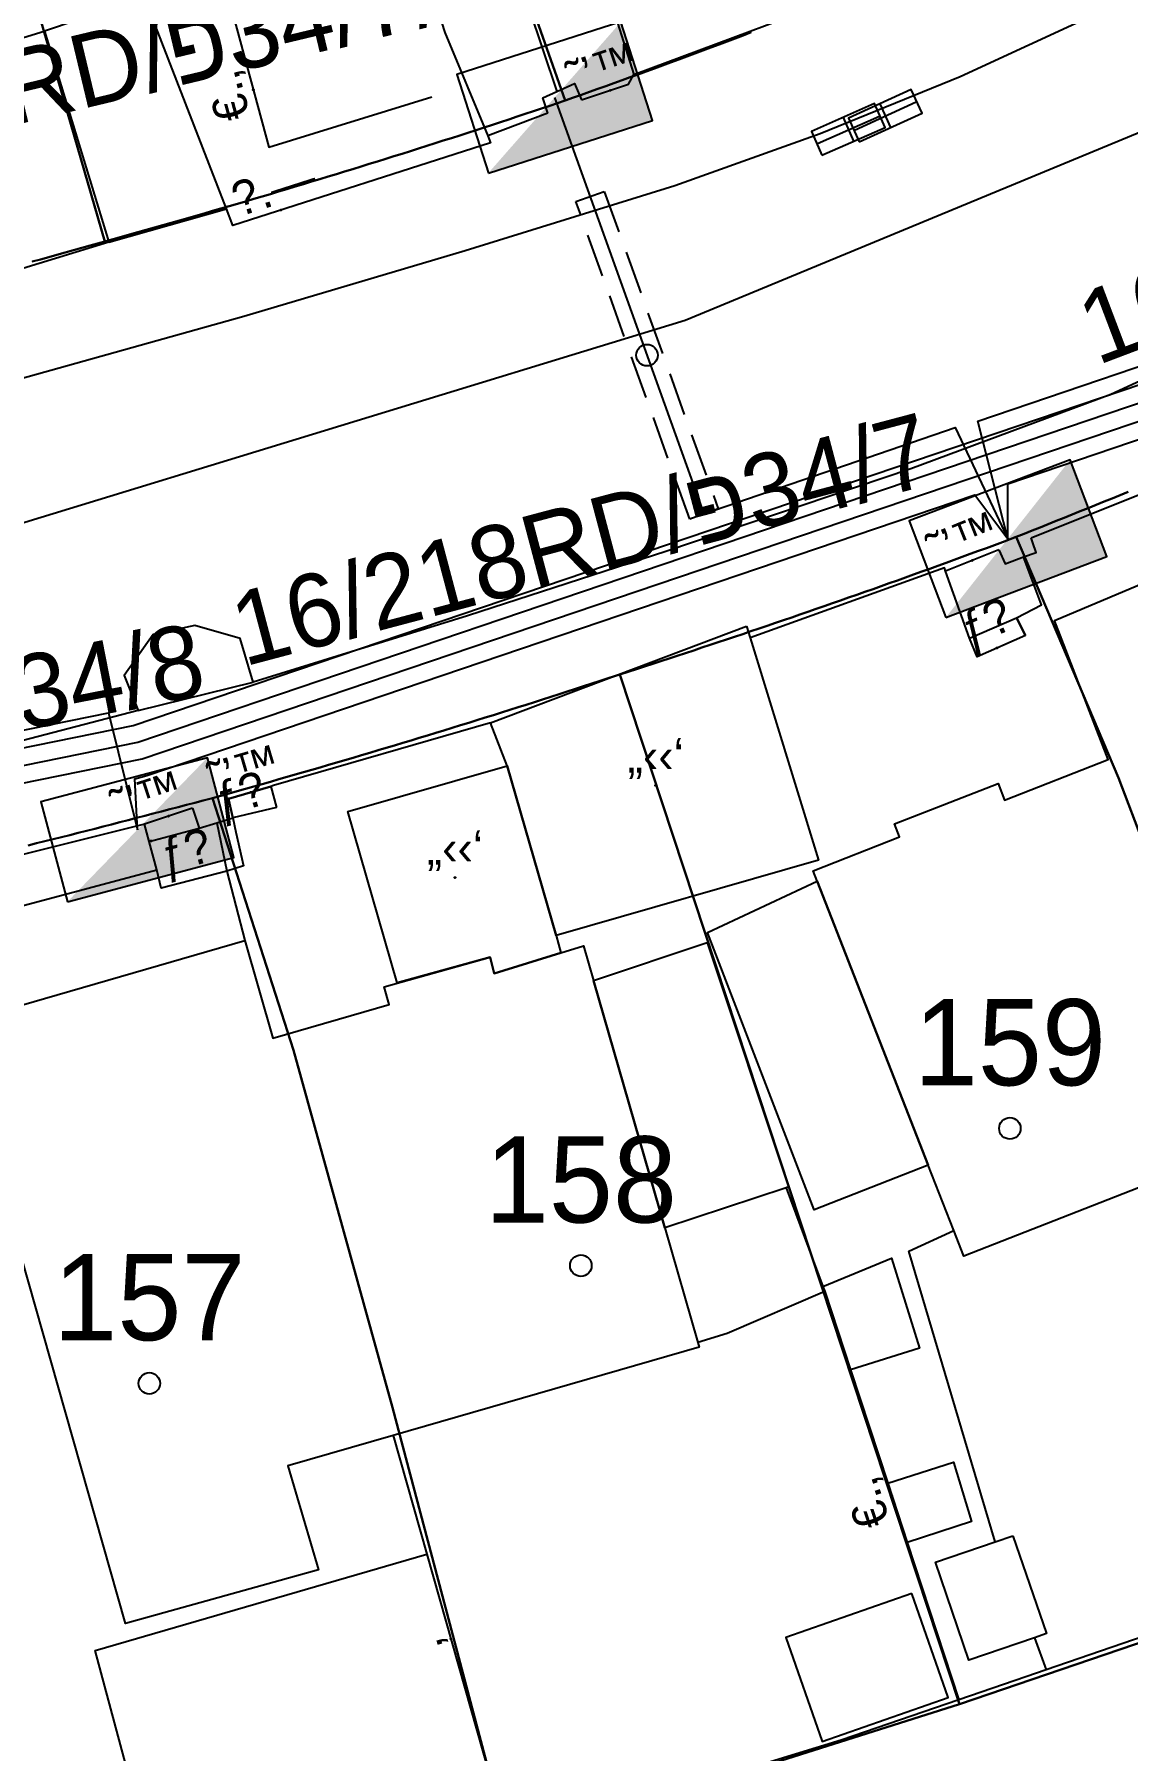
# Model space of a CAD drawing. Header units: metres. Extents: x 218299 to 220222, y 572714 to 574340.
# Drawn here: x 218909.7 to 218935.08, y 573394.8 to 573434.64 of the extents above; entities that cross this region are included whole.
import ezdxf
from ezdxf.enums import TextEntityAlignment as Align

# ---------------------------------------------------------------- set-up
doc = ezdxf.new("R2010")
doc.units = ezdxf.units.M
doc.header["$MEASUREMENT"] = 0
doc.linetypes.add('DASH15', pattern=[1.5, 1, -0.5])
for name, color, linetype in [('1602', 44, 'Continuous'), ('1603', 44, 'Continuous'), ('6091', 102, 'CABLEUNDEXIST03'), ('6151', 102, 'CABLEUNDEXIST03'), ('6261', 7, 'Continuous'), ('6701', 7, 'DASH15'), ('6916', 7, 'Continuous'), ('A_POINTS', 2, 'Continuous'), ('M2200', 253, 'Continuous'), ('M2207', 253, 'Continuous'), ('M2401', 7, 'Continuous'), ('M2404', 7, 'Continuous'), ('M2407', 253, 'Continuous'), ('M2408', 253, 'Continuous'), ('M2412', 253, 'Continuous'), ('M2420', 253, 'Continuous'), ('M2601', 253, 'Continuous'), ('M2602', 253, 'Continuous'), ('M2605', 253, 'Continuous'), ('M2612', 253, 'Continuous'), ('M4903', 253, 'Continuous')]:
    doc.layers.add(name, color=color, linetype=linetype)
doc.styles.add('HEBTXT', font='HEBTXT')
doc.styles.add('MAVAT_HEBTXT', font='HEBTXT')
doc.linetypes.add('CABLEUNDEXIST03', pattern='A,3.5,[222,elecad.shx,S=0.01,R=0,X=0,Y=0],1.5', length=5)

# ---------------------------------------------------------------- blocks, each defined once
blk = doc.blocks.new('6261')
blk.add_lwpolyline([(-2, -1.2), (2, -1.2), (2, 1.2), (-2, 1.2)], close=True)
at = {"color": 0}
blk.add_solid([(2, 1.2), (-2, -1.2), (2, -1.2)], dxfattribs=at)
at = {"color": 0, "style": 'HEBTXT'}
blk.add_attdef('PIL_NAME', (2.689, 2.418), '', height=1.7, dxfattribs=at)
at = {"style": 'HEBTXT'}
blk.add_attdef('CAMUT_MONIM', (2.489, 0.218), '', height=1.7, dxfattribs=at)
at = {"color": 0, "style": 'HEBTXT', "flags": 1}
for tag, p in [('TYPE', (2.585, -1.773)), ('MAP_TYPE', (2.689, -3.782))]:
    blk.add_attdef(tag, p, '', height=1.7, dxfattribs=at)
blk = doc.blocks.new('6916')
at = {"layer": 'A_POINTS'}
blk.add_circle((0, 0), 0.25, dxfattribs=at)
at = {"color": 0, "style": 'HEBTXT'}
for tag, p in [('HTCH', (0.006, 3.527)), ('PIPE', (0.049, 1.33))]:
    blk.add_attdef(tag, text='', height=1.7, dxfattribs=at).set_placement(p, align=Align.MIDDLE_CENTER)
blk = doc.blocks.new('1603')
at = {"layer": 'A_POINTS'}
blk.add_circle((0, 0), 0.25, dxfattribs=at)
at = {"color": 0, "style": 'HEBTXT'}
blk.add_attdef('PARCEL_NUM', text='', height=2, dxfattribs=at).set_placement((0, 1), align=Align.CENTER)
at = {"color": 0, "style": 'HEBTXT', "flags": 1}
blk.add_attdef('LOT_NUM', text='', height=2, dxfattribs=at).set_placement((0, -2.5), align=Align.CENTER)
blk = doc.blocks.new('M2601')
blk.add_circle((0, 0), 0.025)
at = {"style": 'MAVAT_HEBTXT'}
blk.add_attdef('NAME', text='', height=0.8, dxfattribs=at).set_placement((0, 1.592), align=Align.MIDDLE)
blk = doc.blocks.new('M2602')
blk.add_circle((0, 0), 0.025)
at = {"style": 'MAVAT_HEBTXT'}
blk.add_attdef('NAME', text='', height=0.8, dxfattribs=at).set_placement((0, 1.592), align=Align.MIDDLE)
blk = doc.blocks.new('M2605')
blk.add_circle((0, 0), 0.025)
at = {"style": 'MAVAT_HEBTXT'}
blk.add_attdef('NAME', text='', height=0.8, dxfattribs=at).set_placement((0, 1.592), align=Align.MIDDLE)
blk = doc.blocks.new('M2612')
blk.add_circle((0, 0), 0.025)
at = {"style": 'MAVAT_HEBTXT'}
blk.add_attdef('NAME', text='', height=0.8, dxfattribs=at).set_placement((0, 1.592), align=Align.MIDDLE)
blk = doc.blocks.new('M2207')
blk.add_circle((0, 0), 0.025)
at = {"style": 'MAVAT_HEBTXT'}
blk.add_attdef('NAME', text='', height=0.8, dxfattribs=at).set_placement((0, 1.592), align=Align.MIDDLE)
blk = doc.blocks.new('M2412')
blk.add_circle((0, 0), 0.025)
at = {"style": 'MAVAT_HEBTXT'}
blk.add_attdef('NAME', text='', height=0.8, dxfattribs=at).set_placement((0, 1.592), align=Align.MIDDLE)
blk = doc.blocks.new('M4903')
blk.add_lwpolyline([(-1.602, -0.586), (1.602, -0.586), (1.602, 0.625), (-1.602, 0.625)], close=True)
for points in [[(-1.57, 0), (1.57, 0)], [(0, 0.625), (0, -0.586)]]:
    blk.add_lwpolyline(points)
at = {"style": 'MAVAT_HEBTXT', "flags": 1}
for tag, p in [('MARK', (0, 1.875)), ('IL', (0, -6.973))]:
    blk.add_attdef(tag, text='', height=0.8, dxfattribs=at).set_placement(p, align=Align.MIDDLE)
at = {"style": 'MAVAT_HEBTXT'}
for tag, p in [('HEIGHT', (0, -1.837)), ('NAME', (0, -4.405))]:
    blk.add_attdef(tag, text='', height=0.8, dxfattribs=at).set_placement(p, align=Align.MIDDLE)
blk = doc.blocks.new('111')
at = {"layer": 'M2200'}
for points in [[(218937.956, 573408.891, 570.48), (218931.273, 573406.275, 570.48), (218931.04, 573406.87, 570.48), (218930.447, 573408.387, 570.48), (218927.865, 573414.983, 570.48), (218927.772, 573415.221, 570.48), (218929.779, 573416.007, 570.48), (218929.661, 573416.308, 570.48), (218932.068, 573417.25, 570.48), (218932.219, 573416.864, 570.48), (218934.62, 573417.804, 570.48), (218933.38, 573421.03, 570.24), (218938.516, 573423.2, 570.24)], [(218908.213, 573411.762, 570.48), (218914.579, 573413.6, 570.48), (218914.579, 573413.6, 570.48), (218915.233, 573411.334, 570.72), (218917.934, 573412.114, 570.72), (218917.813, 573412.531, 570.72), (218920.281, 573413.216, 570.652), (218920.281, 573413.216, 570.652), (218920.368, 573412.837, 570.705), (218920.368, 573412.837, 570.705), (218921.918, 573413.319, 570.536), (218922.441, 573413.482, 570.48), (218922.673, 573412.678, 570.5), (218924.333, 573406.93, 570.648), (218925.1, 573404.272, 570.717), (218925.13, 573404.167, 570.72), (218918.028, 573402.116, 570.72), (218915.579, 573401.409, 570.72), (218916.292, 573398.995, 570.72), (218911.814, 573397.751, 570.72), (218909.384, 573406.303, 570.72)]]:
    blk.add_polyline3d(points, dxfattribs=at)
at = {"layer": 'M2207'}
blk.add_polyline3d([(218922.947, 573435.819, 570.815), (218923.609, 573433.705, 570.72), (218923.609, 573433.705, 570.72), (218929.344, 573435.845, 570.72)], dxfattribs=at)
for points in [[(218909.93, 573434.706, 570.48), (218909.93, 573434.706, 570.48), (218911.423, 573429.813, 569.76), (218911.423, 573429.813, 569.76), (218908.185, 573428.825, 569.52), (218908.09, 573429.138, 569.581), (218906.692, 573433.718, 570.48), (218909.928, 573434.706, 570.48)], [(218926.227, 573420.898, 570), (218926.309, 573420.632, 569.994), (218927.897, 573415.464, 569.88), (218921.806, 573413.72, 569.88), (218920.668, 573417.661, 569.88), (218920.285, 573418.653, 569.88), (218920.285, 573418.653, 569.88)], [(218918.121, 573412.62, 570.72), (218916.974, 573416.594, 570.48), (218920.668, 573417.661, 570.48), (218920.668, 573417.661, 570.48), (218921.806, 573413.72, 570.48), (218921.918, 573413.319, 570.48), (218920.368, 573412.837, 570.562), (218920.281, 573413.216, 570.562)], [(218927.865, 573414.983, 570.36), (218930.447, 573408.387, 570.36), (218927.801, 573407.351, 570.36), (218925.322, 573413.792, 570.36), (218927.865, 573414.983, 570.36)], [(218925.315, 573413.556, 570.12), (218927.199, 573407.882, 570.12), (218927.146, 573407.865, 570.124), (218927.146, 573407.865, 570.124), (218924.333, 573406.93, 570.36), (218922.673, 573412.678, 570.36)], [(218932.413, 573399.788, 569.28), (218933.189, 573397.515, 569.28), (218932.909, 573397.419, 569.28), (218931.389, 573396.901, 569.28), (218930.614, 573399.174, 569.28), (218932.003, 573399.648, 569.28), (218932.413, 573399.788, 569.28)], [(218930.069, 573398.444, 570.48), (218927.142, 573397.423, 570.48), (218927.984, 573395.008, 570.48), (218930.912, 573396.029, 570.48), (218930.069, 573398.444, 570.48)]]:
    blk.add_polyline3d(points, close=True, dxfattribs=at)
at = {"layer": 'M2401'}
for points in [[(218890.258, 573422.659, 567.574), (218895.995, 573423.601, 567.574), (218902.313, 573424.95, 567.574), (218908.053, 573426.279, 567.334), (218914.556, 573428.092, 567.214), (218919.699, 573429.62, 567.214), (218924.56, 573431.131, 567.214), (218927.935, 573432.336, 567.214), (218931.189, 573433.657, 567.201), (218934.377, 573435.128, 567.094), (218940.265, 573437.732, 567.214), (218945.067, 573440.024, 567.094), (218950.467, 573442.813, 566.974), (218952.141, 573443.683, 567.051), (218955.66, 573445.512, 567.214), (218961.036, 573448.525, 567.094)], [(218936.449, 573427.086, 567.094), (218934.687, 573426.275, 567.334), (218930.042, 573424.553, 567.334), (218924.38, 573422.641, 567.454), (218919.754, 573421.138, 567.454), (218914.777, 573419.602, 567.574), (218914.475, 573420.61, 567.574), (218913.418, 573420.916, 567.574), (218912.457, 573420.703, 567.574), (218911.785, 573419.756, 567.574), (218912.11, 573418.939, 567.574), (218909.229, 573418.188, 567.574), (218905.114, 573417.167, 567.574), (218901.397, 573416.267, 567.694), (218896.163, 573415.25, 567.694), (218891.088, 573414.322, 567.694)]]:
    blk.add_polyline3d(points, dxfattribs=at)
at = {"layer": 'M2404'}
for points in [[(218890.258, 573422.659, 567.574), (218895.995, 573423.601, 567.574), (218902.313, 573424.95, 567.574), (218908.053, 573426.279, 567.334), (218914.556, 573428.092, 567.214), (218919.699, 573429.62, 567.214), (218924.56, 573431.131, 567.214), (218927.935, 573432.336, 567.214), (218931.189, 573433.657, 567.201), (218934.377, 573435.128, 567.094), (218940.265, 573437.732, 567.214), (218945.067, 573440.024, 567.094), (218950.467, 573442.813, 566.974), (218952.141, 573443.683, 567.051), (218955.66, 573445.512, 567.214), (218961.036, 573448.525, 567.094)], [(218936.449, 573427.086, 567.094), (218934.687, 573426.275, 567.334), (218930.042, 573424.553, 567.334), (218924.38, 573422.641, 567.454), (218919.754, 573421.138, 567.454), (218914.777, 573419.602, 567.574), (218914.475, 573420.61, 567.574), (218913.418, 573420.916, 567.574), (218912.457, 573420.703, 567.574), (218911.785, 573419.756, 567.574), (218912.11, 573418.939, 567.574), (218909.229, 573418.188, 567.574), (218905.114, 573417.167, 567.574), (218901.397, 573416.267, 567.694), (218896.163, 573415.25, 567.694), (218891.088, 573414.322, 567.694)]]:
    blk.add_polyline3d(points, dxfattribs=at)
at = {"layer": 'M2407'}
for points in [[(218907.753, 573413.967, 568.035), (218912.536, 573415.244, 568.035)], [(218932.003, 573399.648, 567.855), (218929.994, 573406.388, 567.945), (218931.04, 573406.87, 567.945)], [(218928.003, 573405.568, 568.035), (218929.593, 573406.228, 567.945), (218930.241, 573404.139, 567.945), (218928.644, 573403.634, 567.945)], [(218925.775, 573404.484, 568.125), (218925.1, 573404.272, 568.125)], [(218929.508, 573401.006, 567.855), (218931.032, 573401.495, 567.855), (218931.447, 573400.117, 567.855), (218929.959, 573399.633, 567.855)], [(218912.818, 573390.752, 567.945), (218911.108, 573397.12, 568.125), (218918.81, 573399.357, 568.125)], [(218932.909, 573397.419, 567.585), (218933.184, 573396.676, 567.585)]]:
    blk.add_polyline3d(points, dxfattribs=at)
at = {"layer": 'M2408'}
for points in [[(218921.615, 573432.805, 567.375), (218920.222, 573432.279, 567.375)], [(218911.423, 573429.813, 567.285), (218914.155, 573430.586, 567.285)], [(218912.11, 573418.939, 567.574), (218914.777, 573419.602, 567.574)]]:
    blk.add_polyline3d(points, dxfattribs=at)
at = {"layer": 'M2412'}
for points in [[(218932.707, 573420.686, 567.855), (218932.707, 573420.686, 567.855), (218931.582, 573420.191, 567.855), (218931.582, 573420.191, 567.855), (218931.406, 573420.617, 567.48), (218931.406, 573420.617, 567.48), (218932.496, 573421.096, 567.48), (218932.496, 573421.096, 567.48), (218932.707, 573420.686, 567.855)], [(218915.316, 573416.693, 568.23), (218914.302, 573416.447, 568.23), (218914.203, 573416.891, 567.63), (218915.186, 573417.181, 567.63)], [(218914.167, 573415.21, 567.945), (218912.644, 573414.821, 567.945), (218912.536, 573415.244, 567.731), (218912.362, 573415.901, 567.405), (218913.519, 573416.214, 567.405), (218913.93, 573416.336, 567.405)]]:
    blk.add_polyline3d(points, close=True, dxfattribs=at)
at = {"layer": 'M2420', "linetype": 'Continuous', "lineweight": -3}
blk.add_lwpolyline([(218778.789, 573430.643), (218823.5, 573420), (218850.7, 573416.62), (218872.91, 573416.69), (218902.91, 573421.31), (218924.8, 573428), (218952.3, 573439.38), (218956.3, 573441.88), (218980.91, 573457.81), (218995.09, 573470.88), (219024.2, 573502.19), (219042.09, 573537.19), (219043.91, 573540.62), (219049.7, 573557.12), (219054.59, 573574.81), (219057.41, 573589.69), (219057.5, 573620.62), (219058, 573628.19), (219058.7, 573640.38), (219046.5, 573689.62), (219028.09, 573726.31)], dxfattribs=at)
at = {"layer": 'M2601'}
for points in [[(218927.146, 573407.865, 569.505), (218928.003, 573405.568, 569.362), (218928.045, 573405.456, 569.355), (218928.045, 573405.456, 569.355), (218925.775, 573404.484, 569.355), (218925.775, 573404.484, 569.355), (218925.775, 573404.484, 569.355)], [(218918.028, 573402.116, 569.505), (218918.81, 573399.357, 569.33), (218920.704, 573392.671, 568.905)]]:
    blk.add_polyline3d(points, dxfattribs=at)
at = {"layer": 'M2602'}
for points in [[(218920.118, 573438.419, 569.576), (218920.711, 573436.641, 569.342), (218921.178, 573435.243, 569.159), (218921.178, 573435.243, 569.159), (218921.823, 573433.31, 568.905)], [(218913.961, 573436.373, 570.705), (218915.14, 573432.02, 570.555), (218918.926, 573433.183, 570.555)], [(218921.615, 573432.805, 568.905), (218921.497, 573433.165, 568.905), (218921.823, 573433.31, 568.905), (218922.236, 573433.494, 568.905), (218922.394, 573433.114, 568.905)], [(218932.081, 573422.672, 568.68), (218932.231, 573422.349, 568.68), (218932.66, 573422.506, 568.68), (218932.952, 573422.612, 568.68), (218932.874, 573422.836, 568.68), (218932.833, 573422.952, 568.68)], [(218913.366, 573416.671, 569.43), (218913.519, 573416.214, 569.43), (218913.519, 573416.214, 569.43), (218913.93, 573416.336, 569.43), (218914.302, 573416.447, 569.43)], [(218928.045, 573405.456, 568.305), (218928.644, 573403.634, 568.305), (218929.508, 573401.006, 568.305), (218929.959, 573399.633, 568.305), (218931.159, 573395.981, 568.305)]]:
    blk.add_polyline3d(points, dxfattribs=at)
at = {"layer": 'M2605'}
for points in [[(218918.793, 573436.031, 568.455), (218919.223, 573434.678, 568.455), (218920.222, 573432.279, 568.455), (218920.288, 573432.119, 568.455), (218914.304, 573430.2, 568.455), (218914.155, 573430.586, 568.455), (218912.252, 573435.502, 568.455), (218909.93, 573434.706, 568.455)], [(218932.833, 573422.952, 568.08), (218937.806, 573424.936, 568.08)], [(218932.707, 573420.686, 568.005), (218932.496, 573421.096, 568.005), (218933.073, 573421.396, 568.005), (218932.66, 573422.506, 568.005)], [(218931.582, 573420.191, 568.155), (218931.406, 573420.617, 568.155), (218930.848, 573422.176, 568.155), (218930.821, 573422.25, 568.155), (218926.309, 573420.632, 568.08)], [(218920.285, 573418.653, 568.08), (218915.244, 573417.198, 568.23), (218915.244, 573417.198, 568.23)], [(218914.203, 573416.891, 568.23), (218914.203, 573416.891, 568.23), (218914.203, 573416.891, 568.23), (218914.302, 573416.447, 568.23), (218914.302, 573416.447, 568.23), (218914.376, 573416.114, 568.23), (218914.55, 573415.337, 568.23), (218914.167, 573415.21, 568.23), (218914.167, 573415.21, 568.23), (218914.579, 573413.6, 568.23)], [(218912.536, 573415.244, 568.23), (218912.536, 573415.244, 568.23), (218912.536, 573415.244, 568.23), (218912.362, 573415.901, 568.23), (218912.255, 573416.306, 568.23), (218912.255, 573416.306, 568.23), (218907.512, 573415.121, 568.23)], [(218936.989, 573397.981, 567.48), (218933.184, 573396.676, 567.547), (218932.708, 573396.513, 567.555), (218931.159, 573395.981, 567.582), (218928.427, 573395.044, 567.63), (218924.184, 573393.741, 567.708), (218920.704, 573392.671, 567.771), (218920.222, 573392.523, 567.78), (218912.818, 573390.752, 567.923), (218912.46, 573390.667, 567.93)]]:
    blk.add_polyline3d(points, dxfattribs=at)
at = {"layer": 'M2612'}
for points in [[(218922.394, 573433.114, 568.905), (218923.492, 573433.477, 568.905), (218923.609, 573433.705, 568.905)], [(218932.081, 573422.672, 568.342), (218930.848, 573422.176, 568.342)], [(218915.244, 573417.198, 569.205), (218915.186, 573417.181, 569.205), (218914.203, 573416.891, 569.205)], [(218913.366, 573416.671, 569.43), (218912.255, 573416.306, 569.43)]]:
    blk.add_polyline3d(points, dxfattribs=at)
at = {"layer": 'M2207'}
ref = blk.add_blockref('M2207', (218924.12, 573417.203), dxfattribs=dict(at, xscale=0.5, yscale=0.5, zscale=0.5))
ref.add_attrib('NAME', '„‹‹‘', dxfattribs={"layer": '0', "height": 0.8, "style": 'MAVAT_HEBTXT'}).set_placement((218924.12, 573417.828), align=Align.MIDDLE)
ref = blk.add_blockref('M2207', (218919.46, 573415.064), dxfattribs=dict(at, xscale=0.5, yscale=0.5, zscale=0.5))
ref.add_attrib('NAME', '„‹‹‘', dxfattribs={"layer": '0', "height": 0.8, "style": 'MAVAT_HEBTXT'}).set_placement((218919.46, 573415.689), align=Align.MIDDLE)
at = {"layer": 'M2412'}
ref = blk.add_blockref('M2412', (218932.04, 573420.393), dxfattribs=dict(at, xscale=0.5, yscale=0.5, zscale=0.5))
ref.add_attrib('NAME', 'ƒ\x8e', dxfattribs={"layer": '0', "height": 0.8, "rotation": 23.7198, "style": 'MAVAT_HEBTXT'}).set_placement((218931.819, 573420.896), align=Align.MIDDLE)
ref = blk.add_blockref('M2412', (218914.209, 573416.893), dxfattribs=dict(at, xscale=0.5, yscale=0.5, zscale=0.5))
ref.add_attrib('NAME', 'ƒ\x8e', dxfattribs={"layer": '0', "height": 0.8, "rotation": 16.4264, "style": 'MAVAT_HEBTXT'}).set_placement((218914.494, 573416.902), align=Align.MIDDLE)
ref = blk.add_blockref('M2412', (218912.404, 573415.912), dxfattribs=dict(at, xscale=0.5, yscale=0.5, zscale=0.5))
ref.add_attrib('NAME', 'ƒ\x8e', dxfattribs={"layer": '0', "height": 0.8, "rotation": 15.1155, "style": 'MAVAT_HEBTXT'}).set_placement((218913.226, 573415.588), align=Align.MIDDLE)
at = {"layer": 'M2601'}
ref = blk.add_blockref('M2601', (218919.366, 573397.394), dxfattribs=dict(at, xscale=0.5, yscale=0.5, zscale=0.5))
ref.add_attrib('NAME', '‚', dxfattribs={"layer": '0', "height": 0.8, "rotation": 105.816, "style": 'MAVAT_HEBTXT'}).set_placement((218918.837, 573397.244), align=Align.MIDDLE)
at = {"layer": 'M2602'}
ref = blk.add_blockref('M2602', (218914.78, 573433.35), dxfattribs=dict(at, xscale=0.5, yscale=0.5, zscale=0.5))
ref.add_attrib('NAME', '€.‚', dxfattribs={"layer": '0', "height": 0.8, "rotation": 105.1581, "style": 'MAVAT_HEBTXT'}).set_placement((218914.249, 573433.206), align=Align.MIDDLE)
ref = blk.add_blockref('M2602', (218929.602, 573400.719), dxfattribs=dict(at, xscale=0.5, yscale=0.5, zscale=0.5))
ref.add_attrib('NAME', '€.‚', dxfattribs={"layer": '0', "height": 0.8, "rotation": 108.1931, "style": 'MAVAT_HEBTXT'}).set_placement((218929.08, 573400.547), align=Align.MIDDLE)
at = {"layer": 'M2605'}
ref = blk.add_blockref('M2605', (218915.416, 573430.557), dxfattribs=dict(at, xscale=0.5, yscale=0.5, zscale=0.5))
ref.add_attrib('NAME', '\x9a.—', dxfattribs={"layer": '0', "height": 0.8, "rotation": 17.7794, "style": 'MAVAT_HEBTXT'}).set_placement((218915.248, 573431.081), align=Align.MIDDLE)
at = {"layer": 'M2612'}
ref = blk.add_blockref('M2612', (218923.065, 573433.335), dxfattribs=dict(at, xscale=0.5, yscale=0.5, zscale=0.5))
ref.add_attrib('NAME', '˜’™', dxfattribs={"layer": '0', "height": 0.8, "rotation": 18.2894, "style": 'MAVAT_HEBTXT'}).set_placement((218922.892, 573433.858), align=Align.MIDDLE)
ref = blk.add_blockref('M2612', (218931.465, 573422.424), dxfattribs=dict(at, xscale=0.5, yscale=0.5, zscale=0.5))
ref.add_attrib('NAME', '˜’™', dxfattribs={"layer": '0', "height": 0.8, "rotation": 21.9414, "style": 'MAVAT_HEBTXT'}).set_placement((218931.259, 573422.934), align=Align.MIDDLE)
ref = blk.add_blockref('M2612', (218914.724, 573417.044), dxfattribs=dict(at, xscale=0.5, yscale=0.5, zscale=0.5))
ref.add_attrib('NAME', '˜’™', dxfattribs={"layer": '0', "height": 0.8, "rotation": 16.4264, "style": 'MAVAT_HEBTXT'}).set_placement((218914.568, 573417.572), align=Align.MIDDLE)
ref = blk.add_blockref('M2612', (218912.81, 573416.488), dxfattribs=dict(at, xscale=0.5, yscale=0.5, zscale=0.5))
ref.add_attrib('NAME', '˜’™', dxfattribs={"layer": '0', "height": 0.8, "rotation": 18.1523, "style": 'MAVAT_HEBTXT'}).set_placement((218912.313, 573416.951), align=Align.MIDDLE)
at = {"layer": 'M4903'}
for p, xscale, yscale, zscale, rotation in [((218929.451, 573432.739, 567.12), 0.5, 0.5, 0.5, 24.59450868649248), ((218928.594, 573432.422, 567.12), 0.4999999999999999, 0.4999999999999999, 0.4999999999999999, 23.80593245640902)]:
    blk.add_blockref('M4903', p, dxfattribs=dict(at, xscale=xscale, yscale=yscale, zscale=zscale, rotation=rotation))

msp = doc.modelspace()

# ---------------------------------------------------------------- linework, layer by layer
at = {"layer": '1602'}
for points in [[(218919.94, 573439.01), (218922.02, 573433.1), (218921.6594, 573432.9787), (218921.4697, 573432.9153), (218921.28, 573432.852), (218921.0902, 573432.7889), (218920.9003, 573432.726), (218920.7104, 573432.6633), (218920.5204, 573432.6008), (218920.3304, 573432.5385), (218920.1403, 573432.4764), (218919.9501, 573432.4145), (218919.7599, 573432.3528), (218919.5696, 573432.2912), (218919.3792, 573432.2299), (218919.1888, 573432.1688), (218918.9983, 573432.1078), (218918.8077, 573432.0471), (218918.6171, 573431.9865), (218918.4265, 573431.9261), (218918.2357, 573431.866), (218918.0449, 573431.806), (218917.8541, 573431.7462), (218917.6632, 573431.6866), (218917.4722, 573431.6272), (218917.2811, 573431.568), (218917.09, 573431.509), (218916.8989, 573431.4502), (218916.7077, 573431.3916), (218916.5164, 573431.3332), (218916.325, 573431.275), (218916.1336, 573431.217), (218915.9422, 573431.1591), (218915.7507, 573431.1015), (218915.5591, 573431.0441), (218915.3675, 573430.9868), (218915.1758, 573430.9298), (218914.984, 573430.8729), (218914.7922, 573430.8163), (218914.6003, 573430.7598), (218914.4084, 573430.7035), (218914.2164, 573430.6475), (218914.0244, 573430.5916), (218913.8323, 573430.5359), (218913.6402, 573430.4805), (218913.448, 573430.4252), (218913.2557, 573430.3701), (218913.0634, 573430.3152), (218912.871, 573430.2605), (218912.6786, 573430.206), (218912.4861, 573430.1517), (218912.2935, 573430.0976), (218912.1009, 573430.0437), (218911.9083, 573429.99), (218911.7156, 573429.9364), (218911.5228, 573429.8831), (218911.33, 573429.83), (218904.38, 573453.81)], [(218904.38, 573453.81), (218911.33, 573429.83), (218910.9923, 573429.7347), (218910.7997, 573429.6807), (218910.6071, 573429.6269), (218910.4144, 573429.5733), (218910.2217, 573429.5198), (218910.0289, 573429.4666), (218909.8361, 573429.4135), (218909.6432, 573429.3607)], [(218926.3386, 573434.6839), (218926.1516, 573434.613), (218925.9645, 573434.5422), (218925.7774, 573434.4716), (218925.5902, 573434.4012), (218925.4029, 573434.331), (218925.2156, 573434.261), (218925.0282, 573434.1911), (218924.8407, 573434.1215), (218924.6531, 573434.0521), (218924.4655, 573433.9828), (218924.2778, 573433.9138), (218924.09, 573433.8449), (218923.9022, 573433.7762), (218923.7143, 573433.7077), (218923.5263, 573433.6394), (218923.3383, 573433.5713), (218923.1502, 573433.5034), (218922.962, 573433.4357), (218922.7737, 573433.3682), (218922.5854, 573433.3008), (218922.397, 573433.2337), (218922.2085, 573433.1668), (218922.02, 573433.1), (218919.94, 573439.01)], [(218909.6432, 573429.3607), (218909.8361, 573429.4135), (218910.0289, 573429.4666), (218910.2217, 573429.5198), (218910.4144, 573429.5733), (218910.6071, 573429.6269), (218910.7997, 573429.6807), (218910.9923, 573429.7347), (218911.33, 573429.83), (218911.5228, 573429.8831), (218911.7156, 573429.9364), (218911.9083, 573429.99), (218912.1009, 573430.0437), (218912.2935, 573430.0976), (218912.4861, 573430.1517), (218912.6786, 573430.206), (218912.871, 573430.2605), (218913.0634, 573430.3152), (218913.2557, 573430.3701), (218913.448, 573430.4252), (218913.6402, 573430.4805), (218913.8323, 573430.5359), (218914.0244, 573430.5916), (218914.2164, 573430.6475), (218914.4084, 573430.7035), (218914.6003, 573430.7598), (218914.7922, 573430.8163), (218914.984, 573430.8729), (218915.1758, 573430.9298), (218915.3675, 573430.9868), (218915.5591, 573431.0441), (218915.7507, 573431.1015), (218915.9422, 573431.1591), (218916.1336, 573431.217), (218916.325, 573431.275), (218916.5164, 573431.3332), (218916.7077, 573431.3916), (218916.8989, 573431.4502), (218917.09, 573431.509), (218917.2811, 573431.568), (218917.4722, 573431.6272), (218917.6632, 573431.6866), (218917.8541, 573431.7462), (218918.0449, 573431.806), (218918.2357, 573431.866), (218918.4265, 573431.9261), (218918.6171, 573431.9865), (218918.8077, 573432.0471), (218918.9983, 573432.1078), (218919.1888, 573432.1688), (218919.3792, 573432.2299), (218919.5696, 573432.2912), (218919.7599, 573432.3528), (218919.9501, 573432.4145), (218920.1403, 573432.4764), (218920.3304, 573432.5385), (218920.5204, 573432.6008), (218920.7104, 573432.6633), (218920.9003, 573432.726), (218921.0902, 573432.7889), (218921.28, 573432.852), (218921.4697, 573432.9153), (218921.6594, 573432.9787), (218922.02, 573433.1), (218922.2085, 573433.1668), (218922.397, 573433.2337), (218922.5854, 573433.3008), (218922.7737, 573433.3682), (218922.962, 573433.4357), (218923.1502, 573433.5034), (218923.3383, 573433.5713), (218923.5263, 573433.6394), (218923.7143, 573433.7077), (218923.9022, 573433.7762), (218924.09, 573433.8449), (218924.2778, 573433.9138), (218924.4655, 573433.9828), (218924.6531, 573434.0521), (218924.8407, 573434.1215), (218925.0282, 573434.1911), (218925.2156, 573434.261), (218925.4029, 573434.331), (218925.5902, 573434.4012), (218925.7774, 573434.4716), (218925.9645, 573434.5422), (218926.1516, 573434.613), (218926.3386, 573434.6839)], [(218935.0865, 573424.018), (218934.9015, 573423.942), (218934.7164, 573423.8661), (218934.5313, 573423.7905), (218934.346, 573423.715), (218934.1608, 573423.6397), (218933.9754, 573423.5646), (218933.79, 573423.4896), (218933.6045, 573423.4149), (218933.4189, 573423.3403), (218933.2333, 573423.2659), (218933.0476, 573423.1916), (218932.8618, 573423.1176), (218932.6759, 573423.0437), (218932.49, 573422.97), (218932.173, 573422.852), (218931.9855, 573422.7825), (218931.7979, 573422.7132), (218931.6102, 573422.644), (218931.4225, 573422.5751), (218931.2347, 573422.5063), (218931.0468, 573422.4377), (218930.8589, 573422.3692), (218930.6709, 573422.301), (218930.4828, 573422.2329), (218930.2947, 573422.165), (218930.1065, 573422.0973), (218929.9183, 573422.0298), (218929.73, 573421.9624), (218929.5416, 573421.8952), (218929.3531, 573421.8282), (218929.1646, 573421.7614), (218928.976, 573421.6948), (218928.7874, 573421.6283), (218928.5987, 573421.5621), (218928.4099, 573421.496), (218928.2211, 573421.4301), (218928.0322, 573421.3643), (218927.8433, 573421.2988), (218927.6543, 573421.2334), (218927.4652, 573421.1682), (218927.276, 573421.1032), (218927.0868, 573421.0384), (218926.8976, 573420.9738), (218926.7082, 573420.9093), (218926.5189, 573420.845), (218926.3294, 573420.7809), (218926.1399, 573420.717), (218925.9503, 573420.6532), (218925.7607, 573420.5897), (218925.571, 573420.5263), (218925.3812, 573420.4631), (218925.1914, 573420.4001), (218925.0016, 573420.3373), (218924.8116, 573420.2746), (218924.6216, 573420.2122), (218924.4316, 573420.1499), (218924.2415, 573420.0878), (218924.0513, 573420.0259), (218923.8611, 573419.9641), (218923.6708, 573419.9026), (218923.4804, 573419.8412), (218923.29, 573419.78), (218923.0176, 573419.6905), (218922.8276, 573419.6283), (218922.6374, 573419.5662), (218922.4472, 573419.5044), (218922.257, 573419.4427), (218922.0667, 573419.3812), (218921.8763, 573419.3199), (218921.6859, 573419.2588), (218921.4954, 573419.1978), (218921.3048, 573419.137), (218921.1142, 573419.0765), (218920.9236, 573419.0161), (218920.7329, 573418.9558), (218920.5421, 573418.8958), (218920.3512, 573418.836), (218920.1604, 573418.7763), (218919.9694, 573418.7168), (218919.7784, 573418.6575), (218919.5873, 573418.5984), (218919.3962, 573418.5394), (218919.205, 573418.4807), (218919.0138, 573418.4221), (218918.8225, 573418.3637), (218918.6312, 573418.3055), (218918.4398, 573418.2475), (218918.2483, 573418.1897), (218918.0568, 573418.132), (218917.8653, 573418.0745), (218917.6736, 573418.0172), (218917.482, 573417.9601), (218917.2902, 573417.9032), (218917.0985, 573417.8465), (218916.9066, 573417.7899), (218916.7147, 573417.7335), (218916.5228, 573417.6773), (218916.3308, 573417.6213), (218916.1387, 573417.5655), (218915.9466, 573417.5099), (218915.7545, 573417.4544), (218915.5623, 573417.3991), (218915.37, 573417.3441), (218915.1777, 573417.2892), (218914.9853, 573417.2344), (218914.7929, 573417.1799), (218914.6004, 573417.1256), (218914.4079, 573417.0714), (218914.2153, 573417.0174), (218914.0227, 573416.9636), (218913.83, 573416.91), (218913.6185, 573416.8534), (218913.4252, 573416.8019), (218913.2319, 573416.7505), (218913.0386, 573416.6994), (218912.8452, 573416.6484), (218912.6518, 573416.5977), (218912.4583, 573416.5471), (218912.2647, 573416.4967), (218912.0711, 573416.4464), (218911.8775, 573416.3964), (218911.6838, 573416.3466), (218911.4901, 573416.2969), (218911.2963, 573416.2474), (218911.1024, 573416.1981), (218910.9086, 573416.149), (218910.7146, 573416.1001), (218910.5207, 573416.0513), (218910.3267, 573416.0028), (218910.1326, 573415.9544), (218909.9385, 573415.9062), (218909.7443, 573415.8583), (218909.5501, 573415.8104)], [(218937.92, 573409.33), (218934.86, 573417.38), (218932.49, 573422.97), (218932.6759, 573423.0437), (218932.8618, 573423.1176), (218933.0476, 573423.1916), (218933.2333, 573423.2659), (218933.4189, 573423.3403), (218933.6045, 573423.4149), (218933.79, 573423.4896), (218933.9754, 573423.5646), (218934.1608, 573423.6397), (218934.346, 573423.715), (218934.5313, 573423.7905), (218934.7164, 573423.8661), (218934.9015, 573423.942), (218935.0865, 573424.018)], [(218941.97, 573399.56), (218931.17, 573395.88), (218923.29, 573419.78), (218923.4804, 573419.8412), (218923.6708, 573419.9026), (218923.8611, 573419.9641), (218924.0513, 573420.0259), (218924.2415, 573420.0878), (218924.4316, 573420.1499), (218924.6216, 573420.2122), (218924.8116, 573420.2746), (218925.0016, 573420.3373), (218925.1914, 573420.4001), (218925.3812, 573420.4631), (218925.571, 573420.5263), (218925.7607, 573420.5897), (218925.9503, 573420.6532), (218926.1399, 573420.717), (218926.3294, 573420.7809), (218926.5189, 573420.845), (218926.7082, 573420.9093), (218926.8976, 573420.9738), (218927.0868, 573421.0384), (218927.276, 573421.1032), (218927.4652, 573421.1682), (218927.6543, 573421.2334), (218927.8433, 573421.2988), (218928.0322, 573421.3643), (218928.2211, 573421.4301), (218928.4099, 573421.496), (218928.5987, 573421.5621), (218928.7874, 573421.6283), (218928.976, 573421.6948), (218929.1646, 573421.7614), (218929.3531, 573421.8282), (218929.5416, 573421.8952), (218929.73, 573421.9624), (218929.9183, 573422.0298), (218930.1065, 573422.0973), (218930.2947, 573422.165), (218930.4828, 573422.2329), (218930.6709, 573422.301), (218930.8589, 573422.3692), (218931.0468, 573422.4377), (218931.2347, 573422.5063), (218931.4225, 573422.5751), (218931.6102, 573422.644), (218931.7979, 573422.7132), (218931.9855, 573422.7825), (218932.173, 573422.852), (218932.49, 573422.97), (218934.86, 573417.38), (218937.92, 573409.33)], [(218920.71, 573392.57), (218918.01, 573402.76), (218915.71, 573411.06), (218913.83, 573416.91), (218914.0227, 573416.9636), (218914.2153, 573417.0174), (218914.4079, 573417.0714), (218914.6004, 573417.1256), (218914.7929, 573417.1799), (218914.9853, 573417.2344), (218915.1777, 573417.2892), (218915.37, 573417.3441), (218915.5623, 573417.3991), (218915.7545, 573417.4544), (218915.9466, 573417.5099), (218916.1387, 573417.5655), (218916.3308, 573417.6213), (218916.5228, 573417.6773), (218916.7147, 573417.7335), (218916.9066, 573417.7899), (218917.0985, 573417.8465), (218917.2902, 573417.9032), (218917.482, 573417.9601), (218917.6736, 573418.0172), (218917.8653, 573418.0745), (218918.0568, 573418.132), (218918.2483, 573418.1897), (218918.4398, 573418.2475), (218918.6312, 573418.3055), (218918.8225, 573418.3637), (218919.0138, 573418.4221), (218919.205, 573418.4807), (218919.3962, 573418.5394), (218919.5873, 573418.5984), (218919.7784, 573418.6575), (218919.9694, 573418.7168), (218920.1604, 573418.7763), (218920.3512, 573418.836), (218920.5421, 573418.8958), (218920.7329, 573418.9558), (218920.9236, 573419.0161), (218921.1142, 573419.0765), (218921.3048, 573419.137), (218921.4954, 573419.1978), (218921.6859, 573419.2588), (218921.8763, 573419.3199), (218922.0667, 573419.3812), (218922.257, 573419.4427), (218922.4472, 573419.5044), (218922.6374, 573419.5662), (218922.8276, 573419.6283), (218923.0176, 573419.6905), (218923.29, 573419.78), (218931.17, 573395.88), (218924.252, 573393.691)], [(218909.5501, 573415.8104), (218909.7443, 573415.8583), (218909.9385, 573415.9062), (218910.1326, 573415.9544), (218910.3267, 573416.0028), (218910.5207, 573416.0513), (218910.7146, 573416.1001), (218910.9086, 573416.149), (218911.1024, 573416.1981), (218911.2963, 573416.2474), (218911.4901, 573416.2969), (218911.6838, 573416.3466), (218911.8775, 573416.3964), (218912.0711, 573416.4464), (218912.2647, 573416.4967), (218912.4583, 573416.5471), (218912.6518, 573416.5977), (218912.8452, 573416.6484), (218913.0386, 573416.6994), (218913.2319, 573416.7505), (218913.4252, 573416.8019), (218913.6185, 573416.8534), (218913.83, 573416.91), (218915.71, 573411.06), (218918.01, 573402.76), (218920.71, 573392.57)], [(218924.252, 573393.691), (218931.17, 573395.88), (218941.97, 573399.56), (218951.66, 573403.84), (218955.7039, 573394.6431)]]:
    msp.add_lwpolyline(points, dxfattribs=at)
at = {"layer": '6091'}
msp.add_lwpolyline([(218847.3057, 573411.6516), (218866.0393, 573411.866), (218884.5547, 573413.2114), (218892.1292, 573414.5567), (218911.9912, 573418.5927), (218937.782, 573427.3324), (218954.692, 573432.7367), (218961.8784, 573434.597), (218962.1819, 573434.5985), (218962.1698, 573434.2731), (218962.79, 573434.265), (218962.7869, 573434.4798)], dxfattribs=at)
at = {"layer": '6151'}
for points in [[(218932.2954, 573422.9281), (218931.599, 573425.6565), (218937.6569, 573427.7124), (218946.9127, 573430.7005), (218942.452, 573441.9283)], [(218836.0827, 573410.8325), (218836.4427, 573412.4407), (218847.2861, 573411.2514), (218866.0561, 573411.4662), (218884.6043, 573412.8139), (218892.204, 573414.1637), (218912.0956, 573418.2058), (218937.9071, 573426.9524), (218954.8833, 573432.3779), (218961.93, 573434.1972), (218962.215, 573434.3498), (218962.4366, 573434.3499), (218962.4374, 573434.4809)], [(218894.6606, 573412.508), (218894.6391, 573414.2504), (218912.2, 573417.8188), (218938.0321, 573426.5725), (218955.005, 573431.9969), (218961.9816, 573433.7974), (218962.4635, 573434.3498), (218962.5102, 573434.3507), (218962.5069, 573434.4798)], [(218932.2954, 573422.9281), (218932.2914, 573424.2048), (218937.6018, 573426.0043), (218955.1268, 573431.6159), (218962.0332, 573433.3975), (218962.547, 573434.3498), (218962.5472, 573434.3724), (218962.452, 573434.3732), (218962.4374, 573434.4809)], [(218921.7743, 573433.1701), (218925.2398, 573423.5046), (218931.0745, 573425.5067), (218932.2954, 573422.9281)], [(218899.8402, 573427.1702), (218902.4311, 573417.0583), (218911.416, 573418.8841), (218912.0878, 573416.1736)], [(218912.0878, 573416.1736), (218912.0307, 573417.3529), (218912.3044, 573417.4319), (218931.5245, 573423.9449), (218932.2954, 573422.9281)]]:
    msp.add_lwpolyline(points, dxfattribs=at)
at = {"layer": '6701'}
msp.add_lwpolyline([(218925.569, 573423.623), (218924.91, 573423.386), (218922.268, 573430.755), (218922.927, 573430.991)], close=True, dxfattribs=at)

# ---------------------------------------------------------------- block references
msp.add_blockref('111', (0, 0))
at = {"layer": '1603'}
for p, values in [((218932.3415, 573409.2413), {'PARCEL_NUM': '159'}), ((218922.3828, 573406.0561), {'PARCEL_NUM': '158'}), ((218912.3666, 573403.3235), {'PARCEL_NUM': '157'})]:
    msp.add_blockref('1603', p, dxfattribs=at).add_auto_attribs(values)
at = {"layer": '6261'}
ref = msp.add_blockref('6261', (218921.7743, 573433.1701), dxfattribs=dict(at, rotation=17.76999999999452))
ref.add_attrib('PIL_NAME', '16/218RD/פ34/6/2', (218924.0523, 573437.0738), dxfattribs={"layer": '0', "color": 0, "height": 1.7, "rotation": 17.77, "style": 'HEBTXT'})
ref = msp.add_blockref('6261', (218899.8402, 573427.1702), dxfattribs=dict(at, rotation=13.45999999999585))
ref.add_attrib('PIL_NAME', '16/218RD/פ34/7/1', (218902.4051, 573430.8916), dxfattribs={"layer": '0', "color": 0, "height": 1.7, "rotation": 13.46, "style": 'HEBTXT'})
ref = msp.add_blockref('6261', (218932.2954, 573422.9281), dxfattribs=dict(at, rotation=20.76999999999359))
ref.add_attrib('PIL_NAME', '16/218RD/פ34/6', (218934.366, 573426.9457), dxfattribs={"layer": '0', "color": 0, "height": 1.7, "rotation": 20.77, "style": 'HEBTXT'})
ref = msp.add_blockref('6261', (218912.0878, 573416.1736), dxfattribs=dict(at, rotation=14.85999999999541))
ref.add_attrib('PIL_NAME', '16/218RD/פ34/7', (218914.561, 573419.9566), dxfattribs={"layer": '0', "color": 0, "height": 1.7, "rotation": 14.86, "style": 'HEBTXT'})
ref = msp.add_blockref('6261', (218894.6606, 573412.508), dxfattribs=dict(at, rotation=11.07999999999658))
ref.add_attrib('PIL_NAME', '16/218RD/פ34/8', (218897.3779, 573416.1197), dxfattribs={"layer": '0', "color": 0, "height": 1.7, "rotation": 11.08, "style": 'HEBTXT'})
at = {"layer": '6916', "rotation": 289.7267}
msp.add_blockref('6916', (218923.9186, 573427.1885), dxfattribs=at)

doc.saveas('drawing.dxf')
